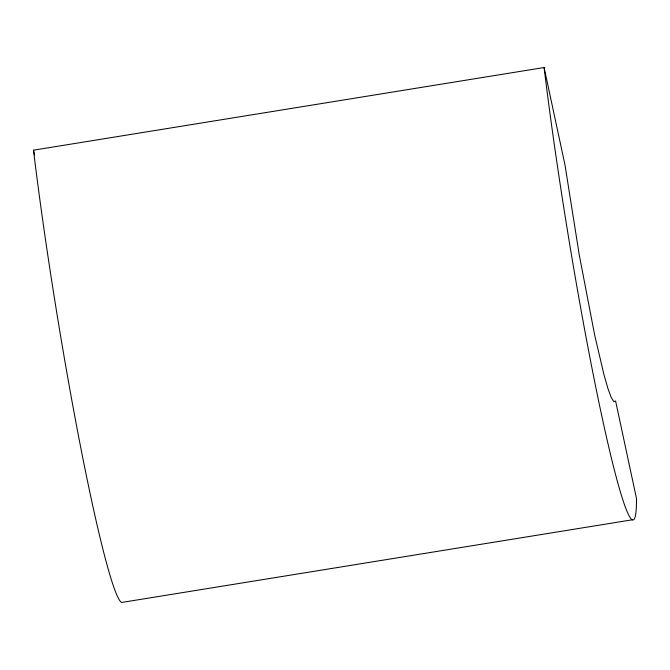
<?xml version="1.0" encoding="UTF-8"?>
<svg xmlns="http://www.w3.org/2000/svg" width="670" height="670" viewBox="0 0 670 670"><rect width="100%" height="100%" fill="white"/><g stroke="black" fill="none" stroke-linecap="round" stroke-linejoin="round"><path stroke-width="1" d="M632.204 519.819L121.605 602.472A298.192 18.559 80.8 0 1 80.291 445.24A298.192 18.559 80.8 0 1 33.5 150.18L544.099 67.528L565.011 165.055L579.215 254.634L594.726 335.394L603.971 374.723L607.883 388.34L611.182 397.394L613.77 401.657L615.596 401.003L636.5 498.53A298.192 18.559 80.8 0 1 601.358 413.934A298.192 18.559 80.8 0 1 544.099 67.528M33.5 150.18L34.589 155.264"/></g></svg>
